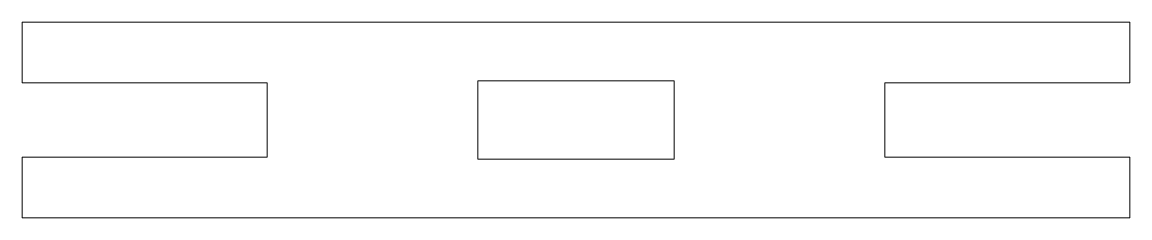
# Model space of a CAD drawing. Header units: millimetres. Extents: x -21 to 92, y -25 to -5.
import ezdxf

# ---------------------------------------------------------------- set-up
doc = ezdxf.new("R2010")
doc.units = ezdxf.units.MM

msp = doc.modelspace()

# ---------------------------------------------------------------- linework, layer by layer
at = {"color": 7, "linetype": 'Continuous', "lineweight": 15}
for p, q in [((-20.69, -5), (92.31, -5)), ((-20.69, -11.19), (-20.69, -5)), ((92.31, -11.19), (92.31, -5)), ((-20.69, -11.19), (4.31, -11.19)), ((4.31, -11.19), (4.31, -18.81)), ((25.81, -11), (45.81, -11)), ((25.81, -19), (25.81, -11)), ((45.81, -11), (45.81, -19)), ((67.31, -11.19), (92.31, -11.19)), ((67.31, -18.81), (67.31, -11.19)), ((4.31, -18.81), (-20.69, -18.81)), ((-20.69, -25), (-20.69, -18.81)), ((45.81, -19), (25.81, -19)), ((92.31, -18.81), (67.31, -18.81)), ((92.31, -25), (92.31, -18.81)), ((-20.69, -25), (92.31, -25))]:
    msp.add_line(p, q, dxfattribs=at)

doc.saveas('drawing.dxf')
